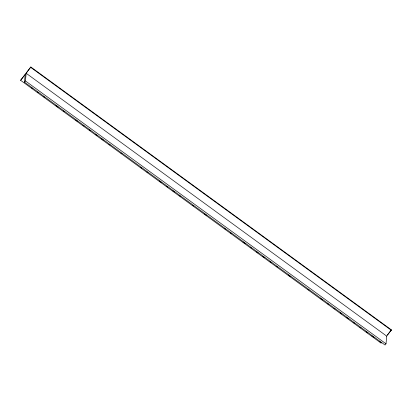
<?xml version="1.0" encoding="UTF-8"?>
<svg xmlns="http://www.w3.org/2000/svg" width="412" height="412" viewBox="0 0 412 412"><rect width="100%" height="100%" fill="white"/><g stroke="black" fill="none" stroke-linecap="round" stroke-linejoin="round"><path stroke-width="0.62" d="M20.6 80.309L30.823 66.981L391.4 329.863L386.744 336.151L386.003 343.814L385.055 345.019L24.478 82.137L25.214 74.474L20.6 80.309L381.177 343.191L381.224 342.738M24.478 82.137L25.426 80.937L26.162 73.274L30.823 66.981M387.486 334.812L391.4 329.863M30.776 67.439L391.359 330.316M26.162 73.274L386.744 336.151M25.426 80.937L386.003 343.814M31.554 87.813L32.594 88.57M37.271 91.979L38.311 92.736M43.507 96.521L44.542 97.278M55.975 105.616L58.051 107.13M63.247 110.916L64.287 111.673M75.715 120.005L77.276 121.143M82.992 125.31L84.033 126.067M89.229 129.857L90.264 130.614M95.46 134.4L97.021 135.538M101.177 138.566L103.252 140.085M108.969 144.252L110.009 145.009M120.922 152.96L121.957 153.722M140.662 167.354L141.702 168.111M146.899 171.902L147.939 172.659M159.367 180.992L161.447 182.506M166.644 186.296L167.679 187.053M172.875 190.844L174.436 191.977M179.112 195.386L180.672 196.524M192.62 205.233L193.661 205.995M204.568 213.946L206.649 215.461M224.313 228.341L225.354 229.098M230.55 232.888L231.59 233.645M243.018 241.978L245.099 243.492M250.29 247.282L251.33 248.039M256.527 251.825L258.087 252.963M262.763 256.372L264.319 257.51M270.035 261.677L271.075 262.434M276.272 266.219L277.312 266.976M288.22 274.933L290.3 276.447M307.965 289.327L309.005 290.084M320.433 298.417L322.514 299.931M327.71 303.721L328.745 304.478M333.941 308.264L334.982 309.021M340.178 312.811L341.733 313.949M346.41 317.358L348.49 318.873M353.687 322.658L354.727 323.415M359.923 327.205L360.958 327.962M366.155 331.753L367.715 332.886M371.871 335.919L373.947 337.433M379.663 341.599L380.703 342.357"/></g></svg>
